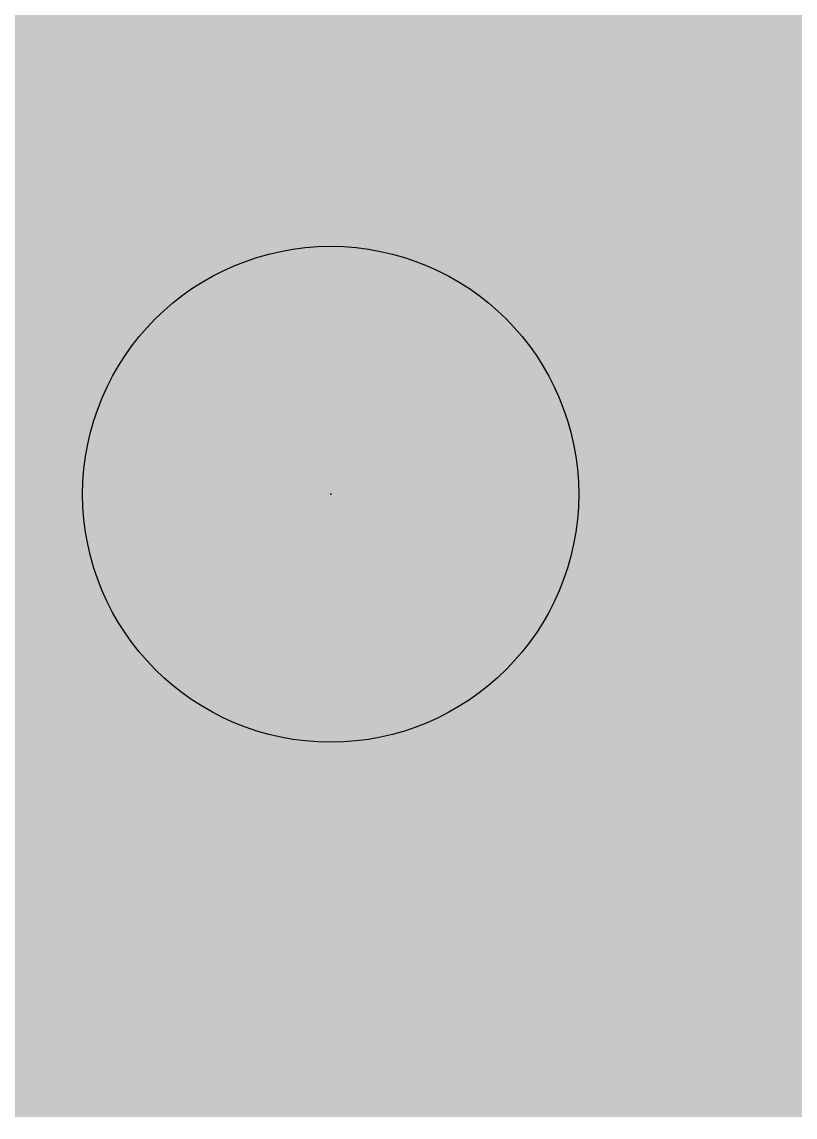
# Model space of a CAD drawing. Extents: x -74 to 33, y -13 to 31.
# Drawn here: x 16.411 to 19.84, y -0.223 to 4.636 of the extents above; entities that cross this region are included whole.
import ezdxf

# ---------------------------------------------------------------- set-up
doc = ezdxf.new("R2010")
doc.units = 0
for name, color, linetype in [('1', 12, 'CONTINUOUS'), ('16', 132, 'CONTINUOUS'), ('17', 110, 'CONTINUOUS'), ('20', 53, 'CONTINUOUS'), ('23', 53, 'CONTINUOUS'), ('29', 253, 'CONTINUOUS'), ('30', 253, 'CONTINUOUS'), ('41', 12, 'CONTINUOUS'), ('42', 132, 'CONTINUOUS'), ('44', 253, 'CONTINUOUS')]:
    doc.layers.add(name, color=color, linetype=linetype)

# ---------------------------------------------------------------- blocks, each defined once
blk = doc.blocks.new('ROUNDP')
at = {"const_width": 0.5}
blk.add_lwpolyline([(0, -0.25, 1), (0, 0.25, 1), (0, -0.25)], format="xyb", dxfattribs=at)

msp = doc.modelspace()

# ---------------------------------------------------------------- linework, layer by layer
at = {"layer": '1'}
for points, const_width in [([(19.685, 7.62), (19.685, 2.54)], 0.127), ([(15.875, 4.699), (19.685, 4.699)], 0.127), ([(15.875, 4.572), (19.685, 4.572)], 0.127), ([(15.875, 4.445), (19.685, 4.445)], 0.127), ([(15.875, 4.318), (19.685, 4.318)], 0.127), ([(15.875, 4.191), (19.685, 4.191)], 0.127), ([(15.875, 4.064), (19.685, 4.064)], 0.127), ([(15.875, 3.937), (19.685, 3.937)], 0.127), ([(15.875, 3.81), (19.685, 3.81)], 0.127), ([(15.875, 3.683), (19.685, 3.683)], 0.127), ([(15.875, 3.556), (19.685, 3.556)], 0.127), ([(15.875, 3.429), (19.685, 3.429)], 0.127), ([(15.875, 3.302), (19.685, 3.302)], 0.127), ([(15.875, 3.175), (19.685, 3.175)], 0.127), ([(15.875, 3.048), (19.685, 3.048)], 0.127), ([(15.875, 2.921), (19.685, 2.921)], 0.127), ([(15.875, 2.794), (19.685, 2.794)], 0.127), ([(15.875, 2.667), (19.685, 2.667)], 0.127), ([(15.875, 2.54), (19.685, 2.54)], 0.127), ([(19.685, 2.54), (19.659, 2.2264)], 0.127), ([(15.8855, 2.413), (19.6745, 2.413)], 0.127), ([(15.896, 2.286), (19.664, 2.286)], 0.127), ([(19.659, 2.2264), (19.5818, 1.9214)], 0.127), ([(15.9181, 2.159), (19.6419, 2.159)], 0.127), ([(15.9502, 2.032), (19.6098, 2.032)], 0.127), ([(15.9854, 1.905), (19.5746, 1.905)], 0.127), ([(19.5818, 1.9214), (19.4554, 1.6333)], 0.127), ([(16.0411, 1.778), (19.5189, 1.778)], 0.127), ([(16.0968, 1.651), (19.4632, 1.651)], 0.127), ([(19.4554, 1.6333), (19.2833, 1.3699)], 0.127), ([(16.176, 1.524), (19.384, 1.524)], 0.127), ([(16.259, 1.397), (19.301, 1.397)], 0.127), ([(16.4898, 1.1384), (16.2767, 1.3699)], 0.127), ([(19.2833, 1.3699), (19.0702, 1.1384)], 0.127), ([(16.3687, 1.27), (19.1913, 1.27)], 0.127), ([(16.4856, 1.143), (19.0744, 1.143)], 0.127), ([(16.7381, 0.9452), (16.4898, 1.1384)], 0.127), ([(19.0702, 1.1384), (18.8219, 0.9452)], 0.127), ([(16.6471, 1.016), (18.9129, 1.016)], 0.127), ([(17.0148, 0.7955), (16.7381, 0.9452)], 0.127), ([(18.8219, 0.9452), (18.5452, 0.7955)], 0.127), ([(16.8419, 0.889), (18.7181, 0.889)], 0.127), ([(17.3124, 0.6933), (17.0148, 0.7955)], 0.127), ([(18.5452, 0.7955), (18.2477, 0.6933)], 0.127), ([(17.1122, 0.762), (18.4478, 0.762)], 0.127), ([(17.6227, 0.6415), (17.3124, 0.6933)], 0.127), ([(18.2477, 0.6933), (17.9373, 0.6415)], 0.127), ([(17.9373, 0.6415), (17.6227, 0.6415)], 0.127), ([(11.176, 0), (21.59, 0)], 0.254)]:
    msp.add_lwpolyline(points, dxfattribs=dict(at, const_width=const_width))
at = {"layer": '1', "const_width": 0.0635}
for points in [[(19.685, 4.5403, 1), (19.685, 4.6037)], [(19.685, 4.4133, 1), (19.685, 4.4768)], [(19.685, 4.2863, 1), (19.685, 4.3498)], [(19.685, 4.1593, 1), (19.685, 4.2227)], [(19.685, 4.0323, 1), (19.685, 4.0957)], [(19.685, 3.9053, 1), (19.685, 3.9688)], [(19.685, 3.7782, 1), (19.685, 3.8418)], [(19.685, 3.6513, 1), (19.685, 3.7148)], [(19.685, 3.5242, 1), (19.685, 3.5878)], [(19.685, 3.3973, 1), (19.685, 3.4608)], [(19.685, 3.2702, 1), (19.685, 3.3338)], [(19.685, 3.1433, 1), (19.685, 3.2068)], [(19.685, 3.0162, 1), (19.685, 3.0798)], [(19.685, 2.8893, 1), (19.685, 2.9528)], [(19.685, 2.7622, 1), (19.685, 2.8258)], [(19.685, 2.6353, 1), (19.685, 2.6988)], [(19.7166, 2.5374, 1), (19.6534, 2.5426)], [(19.685, 2.5082, 1), (19.685, 2.5718)], [(19.6533, 2.54, 1), (19.7168, 2.54)], [(19.6745, 2.3813, 1), (19.6745, 2.4448)], [(19.664, 2.2542, 1), (19.664, 2.3178)], [(19.6898, 2.2187, 1), (19.6282, 2.2342)], [(19.6274, 2.2291, 1), (19.6907, 2.2238)], [(19.6419, 2.1273, 1), (19.6419, 2.1908)], [(19.6098, 2.0002, 1), (19.6098, 2.0638)], [(19.551, 1.9292, 1), (19.6126, 1.9137)], [(19.6109, 1.9087, 1), (19.5527, 1.9342)], [(19.5746, 1.8733, 1), (19.5746, 1.9367)], [(19.5189, 1.7463, 1), (19.5189, 1.8097)], [(19.4632, 1.6193, 1), (19.4632, 1.6827)], [(19.4263, 1.6461, 1), (19.4845, 1.6206)], [(19.482, 1.616, 1), (19.4288, 1.6507)], [(19.384, 1.4923, 1), (19.384, 1.5557)], [(19.301, 1.3653, 1), (19.301, 1.4287)], [(19.2567, 1.3873, 1), (19.3099, 1.3526)], [(19.3067, 1.3484, 1), (19.26, 1.3914)], [(19.1913, 1.2383, 1), (19.1913, 1.3017)], [(16.4856, 1.1747, 1), (16.4856, 1.1113)], [(16.5093, 1.1635, 1), (16.4703, 1.1134)], [(16.4664, 1.1169, 1), (16.5131, 1.16)], [(19.0469, 1.16, 1), (19.0936, 1.1169)], [(19.0897, 1.1134, 1), (19.0507, 1.1635)], [(19.0744, 1.1113, 1), (19.0744, 1.1747)], [(16.6471, 1.0477, 1), (16.6471, 0.9843)], [(18.9129, 0.9843, 1), (18.9129, 1.0477)], [(16.7532, 0.9731, 1), (16.723, 0.9173)], [(16.7186, 0.9201, 1), (16.7576, 0.9703)], [(18.8024, 0.9703, 1), (18.8414, 0.9201)], [(18.837, 0.9173, 1), (18.8068, 0.9731)], [(16.8419, 0.9207, 1), (16.8419, 0.8573)], [(18.7181, 0.8573, 1), (18.7181, 0.9207)], [(17.0251, 0.8255, 1), (17.0045, 0.7654)], [(16.9997, 0.7675, 1), (17.0299, 0.8234)], [(18.5301, 0.8234, 1), (18.5603, 0.7675)], [(18.5555, 0.7654, 1), (18.5349, 0.8255)], [(17.1122, 0.7937, 1), (17.1122, 0.7303)], [(18.4478, 0.7303, 1), (18.4478, 0.7937)], [(17.3176, 0.7246, 1), (17.3071, 0.662)], [(17.302, 0.6633, 1), (17.3227, 0.7233)], [(18.2373, 0.7233, 1), (18.258, 0.6633)], [(18.2529, 0.662, 1), (18.2424, 0.7246)], [(17.6227, 0.6733, 1), (17.6227, 0.6098)], [(17.6175, 0.6102, 1), (17.6279, 0.6728)], [(17.9321, 0.6728, 1), (17.9425, 0.6102)], [(17.9373, 0.6098, 1), (17.9373, 0.6733)]]:
    msp.add_lwpolyline(points, format="xyb", dxfattribs=at)
at = {"layer": '16'}
for points, const_width in [([(19.685, 7.62), (19.685, 2.54)], 0.127), ([(15.875, 4.699), (19.685, 4.699)], 0.127), ([(15.875, 4.572), (19.685, 4.572)], 0.127), ([(15.875, 4.445), (19.685, 4.445)], 0.127), ([(15.875, 4.318), (19.685, 4.318)], 0.127), ([(15.875, 4.191), (19.685, 4.191)], 0.127), ([(15.875, 4.064), (19.685, 4.064)], 0.127), ([(15.875, 3.937), (19.685, 3.937)], 0.127), ([(15.875, 3.81), (19.685, 3.81)], 0.127), ([(15.875, 3.683), (19.685, 3.683)], 0.127), ([(15.875, 3.556), (19.685, 3.556)], 0.127), ([(15.875, 3.429), (19.685, 3.429)], 0.127), ([(15.875, 3.302), (19.685, 3.302)], 0.127), ([(15.875, 3.175), (19.685, 3.175)], 0.127), ([(15.875, 3.048), (19.685, 3.048)], 0.127), ([(15.875, 2.921), (19.685, 2.921)], 0.127), ([(15.875, 2.794), (19.685, 2.794)], 0.127), ([(15.875, 2.667), (19.685, 2.667)], 0.127), ([(15.875, 2.54), (19.685, 2.54)], 0.127), ([(19.685, 2.54), (19.659, 2.2264)], 0.127), ([(15.8855, 2.413), (19.6745, 2.413)], 0.127), ([(15.896, 2.286), (19.664, 2.286)], 0.127), ([(19.659, 2.2264), (19.5818, 1.9214)], 0.127), ([(15.9181, 2.159), (19.6419, 2.159)], 0.127), ([(15.9502, 2.032), (19.6098, 2.032)], 0.127), ([(15.9854, 1.905), (19.5746, 1.905)], 0.127), ([(19.5818, 1.9214), (19.4554, 1.6333)], 0.127), ([(16.0411, 1.778), (19.5189, 1.778)], 0.127), ([(16.0968, 1.651), (19.4632, 1.651)], 0.127), ([(19.4554, 1.6333), (19.2833, 1.3699)], 0.127), ([(16.176, 1.524), (19.384, 1.524)], 0.127), ([(16.259, 1.397), (19.301, 1.397)], 0.127), ([(16.4898, 1.1384), (16.2767, 1.3699)], 0.127), ([(19.2833, 1.3699), (19.0702, 1.1384)], 0.127), ([(16.3687, 1.27), (19.1913, 1.27)], 0.127), ([(16.4856, 1.143), (19.0744, 1.143)], 0.127), ([(16.7381, 0.9452), (16.4898, 1.1384)], 0.127), ([(19.0702, 1.1384), (18.8219, 0.9452)], 0.127), ([(16.6471, 1.016), (18.9129, 1.016)], 0.127), ([(17.0148, 0.7955), (16.7381, 0.9452)], 0.127), ([(18.8219, 0.9452), (18.5452, 0.7955)], 0.127), ([(16.8419, 0.889), (18.7181, 0.889)], 0.127), ([(17.3124, 0.6933), (17.0148, 0.7955)], 0.127), ([(18.5452, 0.7955), (18.2477, 0.6933)], 0.127), ([(17.1122, 0.762), (18.4478, 0.762)], 0.127), ([(17.6227, 0.6415), (17.3124, 0.6933)], 0.127), ([(18.2477, 0.6933), (17.9373, 0.6415)], 0.127), ([(17.9373, 0.6415), (17.6227, 0.6415)], 0.127), ([(21.59, 0), (0, 0)], 0.192)]:
    msp.add_lwpolyline(points, dxfattribs=dict(at, const_width=const_width))
at = {"layer": '16', "const_width": 0.0635}
for points in [[(19.685, 4.5403, 1), (19.685, 4.6037)], [(19.685, 4.4133, 1), (19.685, 4.4768)], [(19.685, 4.2863, 1), (19.685, 4.3498)], [(19.685, 4.1593, 1), (19.685, 4.2227)], [(19.685, 4.0323, 1), (19.685, 4.0957)], [(19.685, 3.9053, 1), (19.685, 3.9688)], [(19.685, 3.7782, 1), (19.685, 3.8418)], [(19.685, 3.6513, 1), (19.685, 3.7148)], [(19.685, 3.5242, 1), (19.685, 3.5878)], [(19.685, 3.3973, 1), (19.685, 3.4608)], [(19.685, 3.2702, 1), (19.685, 3.3338)], [(19.685, 3.1433, 1), (19.685, 3.2068)], [(19.685, 3.0162, 1), (19.685, 3.0798)], [(19.685, 2.8893, 1), (19.685, 2.9528)], [(19.685, 2.7622, 1), (19.685, 2.8258)], [(19.685, 2.6353, 1), (19.685, 2.6988)], [(19.7166, 2.5374, 1), (19.6534, 2.5426)], [(19.685, 2.5082, 1), (19.685, 2.5718)], [(19.6533, 2.54, 1), (19.7168, 2.54)], [(19.6745, 2.3813, 1), (19.6745, 2.4448)], [(19.664, 2.2542, 1), (19.664, 2.3178)], [(19.6898, 2.2187, 1), (19.6282, 2.2342)], [(19.6274, 2.2291, 1), (19.6907, 2.2238)], [(19.6419, 2.1273, 1), (19.6419, 2.1908)], [(19.6098, 2.0002, 1), (19.6098, 2.0638)], [(19.551, 1.9292, 1), (19.6126, 1.9137)], [(19.6109, 1.9087, 1), (19.5527, 1.9342)], [(19.5746, 1.8733, 1), (19.5746, 1.9367)], [(19.5189, 1.7463, 1), (19.5189, 1.8097)], [(19.4632, 1.6193, 1), (19.4632, 1.6827)], [(19.4263, 1.6461, 1), (19.4845, 1.6206)], [(19.482, 1.616, 1), (19.4288, 1.6507)], [(19.384, 1.4923, 1), (19.384, 1.5557)], [(19.301, 1.3653, 1), (19.301, 1.4287)], [(19.2567, 1.3873, 1), (19.3099, 1.3526)], [(19.3067, 1.3484, 1), (19.26, 1.3914)], [(19.1913, 1.2383, 1), (19.1913, 1.3017)], [(16.4856, 1.1747, 1), (16.4856, 1.1113)], [(16.5093, 1.1635, 1), (16.4703, 1.1134)], [(16.4664, 1.1169, 1), (16.5131, 1.16)], [(19.0469, 1.16, 1), (19.0936, 1.1169)], [(19.0897, 1.1134, 1), (19.0507, 1.1635)], [(19.0744, 1.1113, 1), (19.0744, 1.1747)], [(16.6471, 1.0477, 1), (16.6471, 0.9843)], [(18.9129, 0.9843, 1), (18.9129, 1.0477)], [(16.7532, 0.9731, 1), (16.723, 0.9173)], [(16.7186, 0.9201, 1), (16.7576, 0.9703)], [(18.8024, 0.9703, 1), (18.8414, 0.9201)], [(18.837, 0.9173, 1), (18.8068, 0.9731)], [(16.8419, 0.9207, 1), (16.8419, 0.8573)], [(18.7181, 0.8573, 1), (18.7181, 0.9207)], [(17.0251, 0.8255, 1), (17.0045, 0.7654)], [(16.9997, 0.7675, 1), (17.0299, 0.8234)], [(18.5301, 0.8234, 1), (18.5603, 0.7675)], [(18.5555, 0.7654, 1), (18.5349, 0.8255)], [(17.1122, 0.7937, 1), (17.1122, 0.7303)], [(18.4478, 0.7303, 1), (18.4478, 0.7937)], [(17.3176, 0.7246, 1), (17.3071, 0.662)], [(17.302, 0.6633, 1), (17.3227, 0.7233)], [(18.2373, 0.7233, 1), (18.258, 0.6633)], [(18.2529, 0.662, 1), (18.2424, 0.7246)], [(17.6227, 0.6733, 1), (17.6227, 0.6098)], [(17.6175, 0.6102, 1), (17.6279, 0.6728)], [(17.9321, 0.6728, 1), (17.9425, 0.6102)], [(17.9373, 0.6098, 1), (17.9373, 0.6733)]]:
    msp.add_lwpolyline(points, format="xyb", dxfattribs=at)
at = {"layer": '20', "const_width": 0.254}
msp.add_lwpolyline([(1.27, 0), (20.32, 0)], dxfattribs=at)
at = {"layer": '23'}
msp.add_point((17.78, 2.54), dxfattribs=at)
at = {"layer": '29', "const_width": 0.127}
for points in [[(19.685, 7.62), (19.685, 2.54)], [(15.875, 4.699), (19.685, 4.699)], [(15.875, 4.572), (19.685, 4.572)], [(15.875, 4.445), (19.685, 4.445)], [(15.875, 4.318), (19.685, 4.318)], [(15.875, 4.191), (19.685, 4.191)], [(15.875, 4.064), (19.685, 4.064)], [(15.875, 3.937), (19.685, 3.937)], [(15.875, 3.81), (19.685, 3.81)], [(15.875, 3.683), (19.685, 3.683)], [(15.875, 3.556), (19.685, 3.556)], [(15.875, 3.429), (19.685, 3.429)], [(15.875, 3.302), (19.685, 3.302)], [(15.875, 3.175), (19.685, 3.175)], [(15.875, 3.048), (19.685, 3.048)], [(15.875, 2.921), (19.685, 2.921)], [(15.875, 2.794), (19.685, 2.794)], [(15.875, 2.667), (19.685, 2.667)], [(15.875, 2.54), (19.685, 2.54)], [(19.685, 2.54), (19.659, 2.2264)], [(15.8855, 2.413), (19.6745, 2.413)], [(15.896, 2.286), (19.664, 2.286)], [(19.659, 2.2264), (19.5818, 1.9214)], [(15.9181, 2.159), (19.6419, 2.159)], [(15.9502, 2.032), (19.6098, 2.032)], [(15.9854, 1.905), (19.5746, 1.905)], [(19.5818, 1.9214), (19.4554, 1.6333)], [(16.0411, 1.778), (19.5189, 1.778)], [(16.0968, 1.651), (19.4632, 1.651)], [(19.4554, 1.6333), (19.2833, 1.3699)], [(16.176, 1.524), (19.384, 1.524)], [(16.259, 1.397), (19.301, 1.397)], [(16.4898, 1.1384), (16.2767, 1.3699)], [(19.2833, 1.3699), (19.0702, 1.1384)], [(16.3687, 1.27), (19.1913, 1.27)], [(16.4856, 1.143), (19.0744, 1.143)], [(16.7381, 0.9452), (16.4898, 1.1384)], [(19.0702, 1.1384), (18.8219, 0.9452)], [(16.6471, 1.016), (18.9129, 1.016)], [(17.0148, 0.7955), (16.7381, 0.9452)], [(18.8219, 0.9452), (18.5452, 0.7955)], [(16.8419, 0.889), (18.7181, 0.889)], [(17.3124, 0.6933), (17.0148, 0.7955)], [(18.5452, 0.7955), (18.2477, 0.6933)], [(17.1122, 0.762), (18.4478, 0.762)], [(17.6227, 0.6415), (17.3124, 0.6933)], [(18.2477, 0.6933), (17.9373, 0.6415)], [(17.9373, 0.6415), (17.6227, 0.6415)]]:
    msp.add_lwpolyline(points, dxfattribs=at)
at = {"layer": '29', "const_width": 0.0635}
for points in [[(19.685, 4.5403, 1), (19.685, 4.6037)], [(19.685, 4.4133, 1), (19.685, 4.4768)], [(19.685, 4.2863, 1), (19.685, 4.3498)], [(19.685, 4.1593, 1), (19.685, 4.2227)], [(19.685, 4.0323, 1), (19.685, 4.0957)], [(19.685, 3.9053, 1), (19.685, 3.9688)], [(19.685, 3.7782, 1), (19.685, 3.8418)], [(19.685, 3.6513, 1), (19.685, 3.7148)], [(19.685, 3.5242, 1), (19.685, 3.5878)], [(19.685, 3.3973, 1), (19.685, 3.4608)], [(19.685, 3.2702, 1), (19.685, 3.3338)], [(19.685, 3.1433, 1), (19.685, 3.2068)], [(19.685, 3.0162, 1), (19.685, 3.0798)], [(19.685, 2.8893, 1), (19.685, 2.9528)], [(19.685, 2.7622, 1), (19.685, 2.8258)], [(19.685, 2.6353, 1), (19.685, 2.6988)], [(19.7166, 2.5374, 1), (19.6534, 2.5426)], [(19.685, 2.5082, 1), (19.685, 2.5718)], [(19.6533, 2.54, 1), (19.7168, 2.54)], [(19.6745, 2.3813, 1), (19.6745, 2.4448)], [(19.664, 2.2542, 1), (19.664, 2.3178)], [(19.6898, 2.2187, 1), (19.6282, 2.2342)], [(19.6274, 2.2291, 1), (19.6907, 2.2238)], [(19.6419, 2.1273, 1), (19.6419, 2.1908)], [(19.6098, 2.0002, 1), (19.6098, 2.0638)], [(19.551, 1.9292, 1), (19.6126, 1.9137)], [(19.6109, 1.9087, 1), (19.5527, 1.9342)], [(19.5746, 1.8733, 1), (19.5746, 1.9367)], [(19.5189, 1.7463, 1), (19.5189, 1.8097)], [(19.4632, 1.6193, 1), (19.4632, 1.6827)], [(19.4263, 1.6461, 1), (19.4845, 1.6206)], [(19.482, 1.616, 1), (19.4288, 1.6507)], [(19.384, 1.4923, 1), (19.384, 1.5557)], [(19.301, 1.3653, 1), (19.301, 1.4287)], [(19.2567, 1.3873, 1), (19.3099, 1.3526)], [(19.3067, 1.3484, 1), (19.26, 1.3914)], [(19.1913, 1.2383, 1), (19.1913, 1.3017)], [(16.4856, 1.1747, 1), (16.4856, 1.1113)], [(16.5093, 1.1635, 1), (16.4703, 1.1134)], [(16.4664, 1.1169, 1), (16.5131, 1.16)], [(19.0469, 1.16, 1), (19.0936, 1.1169)], [(19.0897, 1.1134, 1), (19.0507, 1.1635)], [(19.0744, 1.1113, 1), (19.0744, 1.1747)], [(16.6471, 1.0477, 1), (16.6471, 0.9843)], [(18.9129, 0.9843, 1), (18.9129, 1.0477)], [(16.7532, 0.9731, 1), (16.723, 0.9173)], [(16.7186, 0.9201, 1), (16.7576, 0.9703)], [(18.8024, 0.9703, 1), (18.8414, 0.9201)], [(18.837, 0.9173, 1), (18.8068, 0.9731)], [(16.8419, 0.9207, 1), (16.8419, 0.8573)], [(18.7181, 0.8573, 1), (18.7181, 0.9207)], [(17.0251, 0.8255, 1), (17.0045, 0.7654)], [(16.9997, 0.7675, 1), (17.0299, 0.8234)], [(18.5301, 0.8234, 1), (18.5603, 0.7675)], [(18.5555, 0.7654, 1), (18.5349, 0.8255)], [(17.1122, 0.7937, 1), (17.1122, 0.7303)], [(18.4478, 0.7303, 1), (18.4478, 0.7937)], [(17.3176, 0.7246, 1), (17.3071, 0.662)], [(17.302, 0.6633, 1), (17.3227, 0.7233)], [(18.2373, 0.7233, 1), (18.258, 0.6633)], [(18.2529, 0.662, 1), (18.2424, 0.7246)], [(17.6227, 0.6733, 1), (17.6227, 0.6098)], [(17.6175, 0.6102, 1), (17.6279, 0.6728)], [(17.9321, 0.6728, 1), (17.9425, 0.6102)], [(17.9373, 0.6098, 1), (17.9373, 0.6733)]]:
    msp.add_lwpolyline(points, format="xyb", dxfattribs=at)
at = {"layer": '30', "const_width": 0.127}
for points in [[(19.685, 7.62), (19.685, 2.54)], [(15.875, 4.699), (19.685, 4.699)], [(15.875, 4.572), (19.685, 4.572)], [(15.875, 4.445), (19.685, 4.445)], [(15.875, 4.318), (19.685, 4.318)], [(15.875, 4.191), (19.685, 4.191)], [(15.875, 4.064), (19.685, 4.064)], [(15.875, 3.937), (19.685, 3.937)], [(15.875, 3.81), (19.685, 3.81)], [(15.875, 3.683), (19.685, 3.683)], [(15.875, 3.556), (19.685, 3.556)], [(15.875, 3.429), (19.685, 3.429)], [(15.875, 3.302), (19.685, 3.302)], [(15.875, 3.175), (19.685, 3.175)], [(15.875, 3.048), (19.685, 3.048)], [(15.875, 2.921), (19.685, 2.921)], [(15.875, 2.794), (19.685, 2.794)], [(15.875, 2.667), (19.685, 2.667)], [(15.875, 2.54), (19.685, 2.54)], [(19.685, 2.54), (19.659, 2.2264)], [(15.8855, 2.413), (19.6745, 2.413)], [(15.896, 2.286), (19.664, 2.286)], [(19.659, 2.2264), (19.5818, 1.9214)], [(15.9181, 2.159), (19.6419, 2.159)], [(15.9502, 2.032), (19.6098, 2.032)], [(15.9854, 1.905), (19.5746, 1.905)], [(19.5818, 1.9214), (19.4554, 1.6333)], [(16.0411, 1.778), (19.5189, 1.778)], [(16.0968, 1.651), (19.4632, 1.651)], [(19.4554, 1.6333), (19.2833, 1.3699)], [(16.176, 1.524), (19.384, 1.524)], [(16.259, 1.397), (19.301, 1.397)], [(16.4898, 1.1384), (16.2767, 1.3699)], [(19.2833, 1.3699), (19.0702, 1.1384)], [(16.3687, 1.27), (19.1913, 1.27)], [(16.4856, 1.143), (19.0744, 1.143)], [(16.7381, 0.9452), (16.4898, 1.1384)], [(19.0702, 1.1384), (18.8219, 0.9452)], [(16.6471, 1.016), (18.9129, 1.016)], [(17.0148, 0.7955), (16.7381, 0.9452)], [(18.8219, 0.9452), (18.5452, 0.7955)], [(16.8419, 0.889), (18.7181, 0.889)], [(17.3124, 0.6933), (17.0148, 0.7955)], [(18.5452, 0.7955), (18.2477, 0.6933)], [(17.1122, 0.762), (18.4478, 0.762)], [(17.6227, 0.6415), (17.3124, 0.6933)], [(18.2477, 0.6933), (17.9373, 0.6415)], [(17.9373, 0.6415), (17.6227, 0.6415)]]:
    msp.add_lwpolyline(points, dxfattribs=at)
at = {"layer": '30', "const_width": 0.0635}
for points in [[(19.685, 4.5403, 1), (19.685, 4.6037)], [(19.685, 4.4133, 1), (19.685, 4.4768)], [(19.685, 4.2863, 1), (19.685, 4.3498)], [(19.685, 4.1593, 1), (19.685, 4.2227)], [(19.685, 4.0323, 1), (19.685, 4.0957)], [(19.685, 3.9053, 1), (19.685, 3.9688)], [(19.685, 3.7782, 1), (19.685, 3.8418)], [(19.685, 3.6513, 1), (19.685, 3.7148)], [(19.685, 3.5242, 1), (19.685, 3.5878)], [(19.685, 3.3973, 1), (19.685, 3.4608)], [(19.685, 3.2702, 1), (19.685, 3.3338)], [(19.685, 3.1433, 1), (19.685, 3.2068)], [(19.685, 3.0162, 1), (19.685, 3.0798)], [(19.685, 2.8893, 1), (19.685, 2.9528)], [(19.685, 2.7622, 1), (19.685, 2.8258)], [(19.685, 2.6353, 1), (19.685, 2.6988)], [(19.7166, 2.5374, 1), (19.6534, 2.5426)], [(19.685, 2.5082, 1), (19.685, 2.5718)], [(19.6533, 2.54, 1), (19.7168, 2.54)], [(19.6745, 2.3813, 1), (19.6745, 2.4448)], [(19.664, 2.2542, 1), (19.664, 2.3178)], [(19.6898, 2.2187, 1), (19.6282, 2.2342)], [(19.6274, 2.2291, 1), (19.6907, 2.2238)], [(19.6419, 2.1273, 1), (19.6419, 2.1908)], [(19.6098, 2.0002, 1), (19.6098, 2.0638)], [(19.551, 1.9292, 1), (19.6126, 1.9137)], [(19.6109, 1.9087, 1), (19.5527, 1.9342)], [(19.5746, 1.8733, 1), (19.5746, 1.9367)], [(19.5189, 1.7463, 1), (19.5189, 1.8097)], [(19.4632, 1.6193, 1), (19.4632, 1.6827)], [(19.4263, 1.6461, 1), (19.4845, 1.6206)], [(19.482, 1.616, 1), (19.4288, 1.6507)], [(19.384, 1.4923, 1), (19.384, 1.5557)], [(19.301, 1.3653, 1), (19.301, 1.4287)], [(19.2567, 1.3873, 1), (19.3099, 1.3526)], [(19.3067, 1.3484, 1), (19.26, 1.3914)], [(19.1913, 1.2383, 1), (19.1913, 1.3017)], [(16.4856, 1.1747, 1), (16.4856, 1.1113)], [(16.5093, 1.1635, 1), (16.4703, 1.1134)], [(16.4664, 1.1169, 1), (16.5131, 1.16)], [(19.0469, 1.16, 1), (19.0936, 1.1169)], [(19.0897, 1.1134, 1), (19.0507, 1.1635)], [(19.0744, 1.1113, 1), (19.0744, 1.1747)], [(16.6471, 1.0477, 1), (16.6471, 0.9843)], [(18.9129, 0.9843, 1), (18.9129, 1.0477)], [(16.7532, 0.9731, 1), (16.723, 0.9173)], [(16.7186, 0.9201, 1), (16.7576, 0.9703)], [(18.8024, 0.9703, 1), (18.8414, 0.9201)], [(18.837, 0.9173, 1), (18.8068, 0.9731)], [(16.8419, 0.9207, 1), (16.8419, 0.8573)], [(18.7181, 0.8573, 1), (18.7181, 0.9207)], [(17.0251, 0.8255, 1), (17.0045, 0.7654)], [(16.9997, 0.7675, 1), (17.0299, 0.8234)], [(18.5301, 0.8234, 1), (18.5603, 0.7675)], [(18.5555, 0.7654, 1), (18.5349, 0.8255)], [(17.1122, 0.7937, 1), (17.1122, 0.7303)], [(18.4478, 0.7303, 1), (18.4478, 0.7937)], [(17.3176, 0.7246, 1), (17.3071, 0.662)], [(17.302, 0.6633, 1), (17.3227, 0.7233)], [(18.2373, 0.7233, 1), (18.258, 0.6633)], [(18.2529, 0.662, 1), (18.2424, 0.7246)], [(17.6227, 0.6733, 1), (17.6227, 0.6098)], [(17.6175, 0.6102, 1), (17.6279, 0.6728)], [(17.9321, 0.6728, 1), (17.9425, 0.6102)], [(17.9373, 0.6098, 1), (17.9373, 0.6733)]]:
    msp.add_lwpolyline(points, format="xyb", dxfattribs=at)
at = {"layer": '41', "const_width": 0.127}
for points in [[(17.5595, 3.7907), (17.3456, 3.7334)], [(17.78, 3.81), (17.5595, 3.7907)], [(18.0005, 3.7907), (17.78, 3.81)], [(18.2144, 3.7334), (18.0005, 3.7907)], [(17.3456, 3.7334), (17.145, 3.6399)], [(18.415, 3.6399), (18.2144, 3.7334)], [(17.2375, 3.683), (18.3225, 3.683)], [(17.145, 3.6399), (16.9637, 3.5129)], [(18.5963, 3.5129), (18.415, 3.6399)], [(17.0252, 3.556), (18.5348, 3.556)], [(16.9637, 3.5129), (16.8071, 3.3563)], [(18.7529, 3.3563), (18.5963, 3.5129)], [(16.8798, 3.429), (18.6802, 3.429)], [(16.8071, 3.3563), (16.6801, 3.175)], [(18.8799, 3.175), (18.7529, 3.3563)], [(16.7691, 3.302), (18.7909, 3.302)], [(16.6801, 3.175), (16.5866, 2.9744)], [(16.6801, 3.175), (18.8799, 3.175)], [(18.9734, 2.9744), (18.8799, 3.175)], [(16.6209, 3.048), (18.9391, 3.048)], [(16.5866, 2.9744), (16.5293, 2.7605)], [(19.0307, 2.7605), (18.9734, 2.9744)], [(16.5723, 2.921), (18.9877, 2.921)], [(16.5293, 2.7605), (16.51, 2.54)], [(16.5383, 2.794), (19.0217, 2.794)], [(19.05, 2.54), (19.0307, 2.7605)], [(16.5211, 2.667), (19.0389, 2.667)], [(16.51, 2.54), (16.5293, 2.3195)], [(16.51, 2.54), (19.05, 2.54)], [(19.0307, 2.3195), (19.05, 2.54)], [(16.5211, 2.413), (19.0389, 2.413)], [(16.5293, 2.3195), (16.5866, 2.1056)], [(18.9734, 2.1056), (19.0307, 2.3195)], [(16.5383, 2.286), (19.0217, 2.286)], [(16.5723, 2.159), (18.9877, 2.159)], [(16.5866, 2.1056), (16.6801, 1.905)], [(18.8799, 1.905), (18.9734, 2.1056)], [(16.6209, 2.032), (18.9391, 2.032)], [(16.6801, 1.905), (16.8071, 1.7237)], [(16.6801, 1.905), (18.8799, 1.905)], [(18.7529, 1.7237), (18.8799, 1.905)], [(16.7691, 1.778), (18.7909, 1.778)], [(16.8071, 1.7237), (16.9637, 1.5671)], [(18.5963, 1.5671), (18.7529, 1.7237)], [(16.8798, 1.651), (18.6802, 1.651)], [(16.9637, 1.5671), (17.145, 1.4401)], [(18.415, 1.4401), (18.5963, 1.5671)], [(17.0252, 1.524), (18.5348, 1.524)], [(17.145, 1.4401), (17.3456, 1.3466)], [(17.2375, 1.397), (18.3225, 1.397)], [(18.2144, 1.3466), (18.415, 1.4401)], [(17.3456, 1.3466), (17.5595, 1.2893)], [(18.0005, 1.2893), (18.2144, 1.3466)], [(17.5595, 1.2893), (17.78, 1.27)], [(17.78, 1.27), (18.0005, 1.2893)]]:
    msp.add_lwpolyline(points, dxfattribs=at)
at = {"layer": '41', "const_width": 0.0635}
for points in [[(17.5567, 3.8223, 1), (17.5622, 3.7591)], [(17.5677, 3.76, 1), (17.5512, 3.8214)], [(17.7828, 3.8416, 1), (17.7772, 3.7784)], [(17.7828, 3.7784, 1), (17.7772, 3.8416)], [(18.0088, 3.8214, 1), (17.9923, 3.76)], [(17.9978, 3.7591, 1), (18.0033, 3.8223)], [(17.3374, 3.7641, 1), (17.3539, 3.7027)], [(17.3591, 3.7046, 1), (17.3322, 3.7622)], [(18.2278, 3.7622, 1), (18.2009, 3.7046)], [(18.2061, 3.7027, 1), (18.2226, 3.7641)], [(17.2375, 3.7148, 1), (17.2375, 3.6513)], [(18.3225, 3.6513, 1), (18.3225, 3.7148)], [(17.1316, 3.6686, 1), (17.1584, 3.6111)], [(17.1632, 3.6138, 1), (17.1268, 3.6659)], [(18.4332, 3.6659, 1), (18.3968, 3.6138)], [(18.4016, 3.6111, 1), (18.4284, 3.6686)], [(17.0252, 3.5878, 1), (17.0252, 3.5242)], [(18.5348, 3.5242, 1), (18.5348, 3.5878)], [(16.9454, 3.5389, 1), (16.9819, 3.4869)], [(16.9861, 3.4904, 1), (16.9412, 3.5353)], [(18.6188, 3.5353, 1), (18.5739, 3.4904)], [(18.5781, 3.4869, 1), (18.6146, 3.5389)], [(16.8798, 3.4608, 1), (16.8798, 3.3973)], [(18.6802, 3.3973, 1), (18.6802, 3.4608)], [(16.7847, 3.3788, 1), (16.8296, 3.3339)], [(16.8331, 3.3381, 1), (16.7811, 3.3746)], [(18.7789, 3.3746, 1), (18.7269, 3.3381)], [(18.7304, 3.3339, 1), (18.7753, 3.3788)], [(16.7691, 3.3338, 1), (16.7691, 3.2702)], [(18.7909, 3.2702, 1), (18.7909, 3.3338)], [(16.6801, 3.2068, 1), (16.6801, 3.1433)], [(16.6541, 3.1932, 1), (16.7062, 3.1568)], [(16.7089, 3.1616, 1), (16.6514, 3.1884)], [(18.9086, 3.1884, 1), (18.8511, 3.1616)], [(18.8538, 3.1568, 1), (18.9059, 3.1932)], [(18.8799, 3.1433, 1), (18.8799, 3.2068)], [(16.6209, 3.0798, 1), (16.6209, 3.0162)], [(18.9391, 3.0162, 1), (18.9391, 3.0798)], [(16.5578, 2.9878, 1), (16.6154, 2.9609)], [(16.6173, 2.9661, 1), (16.5559, 2.9826)], [(19.0041, 2.9826, 1), (18.9427, 2.9661)], [(18.9446, 2.9609, 1), (19.0022, 2.9878)], [(16.5723, 2.9528, 1), (16.5723, 2.8893)], [(18.9877, 2.8893, 1), (18.9877, 2.9528)], [(16.5609, 2.7578, 1), (16.4977, 2.7633)], [(16.5383, 2.8258, 1), (16.5383, 2.7622)], [(19.0623, 2.7633, 1), (18.9991, 2.7578)], [(19.0217, 2.7622, 1), (19.0217, 2.8258)], [(16.4986, 2.7688, 1), (16.56, 2.7523)], [(19, 2.7523, 1), (19.0614, 2.7688)], [(16.5211, 2.6988, 1), (16.5211, 2.6353)], [(19.0389, 2.6353, 1), (19.0389, 2.6988)], [(16.51, 2.5718, 1), (16.51, 2.5082)], [(16.5416, 2.5428, 1), (16.4784, 2.5372)], [(19.0816, 2.5372, 1), (19.0184, 2.5428)], [(19.05, 2.5082, 1), (19.05, 2.5718)], [(16.4784, 2.5428, 1), (16.5416, 2.5372)], [(19.0184, 2.5372, 1), (19.0816, 2.5428)], [(16.5211, 2.4448, 1), (16.5211, 2.3813)], [(19.0389, 2.3813, 1), (19.0389, 2.4448)], [(16.56, 2.3277, 1), (16.4986, 2.3112)], [(19.0614, 2.3112, 1), (19, 2.3277)], [(16.4977, 2.3167, 1), (16.5609, 2.3222)], [(16.5383, 2.3178, 1), (16.5383, 2.2542)], [(18.9991, 2.3222, 1), (19.0623, 2.3167)], [(19.0217, 2.2542, 1), (19.0217, 2.3178)], [(16.5723, 2.1908, 1), (16.5723, 2.1273)], [(18.9877, 2.1273, 1), (18.9877, 2.1908)], [(16.6154, 2.1191, 1), (16.5578, 2.0922)], [(16.5559, 2.0974, 1), (16.6173, 2.1139)], [(18.9427, 2.1139, 1), (19.0041, 2.0974)], [(19.0022, 2.0922, 1), (18.9446, 2.1191)], [(16.6209, 2.0638, 1), (16.6209, 2.0002)], [(18.9391, 2.0002, 1), (18.9391, 2.0638)], [(16.7062, 1.9232, 1), (16.6541, 1.8868)], [(16.6801, 1.9367, 1), (16.6801, 1.8733)], [(16.6514, 1.8916, 1), (16.7089, 1.9184)], [(18.8511, 1.9184, 1), (18.9086, 1.8916)], [(18.9059, 1.8868, 1), (18.8538, 1.9232)], [(18.8799, 1.8733, 1), (18.8799, 1.9367)], [(16.7691, 1.8097, 1), (16.7691, 1.7463)], [(18.7909, 1.7463, 1), (18.7909, 1.8097)], [(16.8296, 1.7461, 1), (16.7847, 1.7012)], [(16.7811, 1.7054, 1), (16.8331, 1.7419)], [(18.7269, 1.7419, 1), (18.7789, 1.7054)], [(18.7753, 1.7012, 1), (18.7304, 1.7461)], [(16.8798, 1.6827, 1), (16.8798, 1.6193)], [(18.6802, 1.6193, 1), (18.6802, 1.6827)], [(16.9819, 1.5931, 1), (16.9454, 1.5411)], [(16.9412, 1.5447, 1), (16.9861, 1.5896)], [(18.5739, 1.5896, 1), (18.6188, 1.5447)], [(18.6146, 1.5411, 1), (18.5781, 1.5931)], [(17.0252, 1.5557, 1), (17.0252, 1.4923)], [(18.5348, 1.4923, 1), (18.5348, 1.5557)], [(17.1584, 1.4689, 1), (17.1316, 1.4114)], [(17.1268, 1.4141, 1), (17.1632, 1.4662)], [(17.2375, 1.4287, 1), (17.2375, 1.3653)], [(18.3225, 1.3653, 1), (18.3225, 1.4287)], [(18.3968, 1.4662, 1), (18.4332, 1.4141)], [(18.4284, 1.4114, 1), (18.4016, 1.4689)], [(17.3539, 1.3773, 1), (17.3374, 1.3159)], [(18.2226, 1.3159, 1), (18.2061, 1.3773)], [(17.3322, 1.3178, 1), (17.3591, 1.3754)], [(18.2009, 1.3754, 1), (18.2278, 1.3178)], [(17.5622, 1.3209, 1), (17.5567, 1.2577)], [(17.5512, 1.2586, 1), (17.5677, 1.32)], [(17.7772, 1.3016, 1), (17.7828, 1.2384)], [(17.7772, 1.2384, 1), (17.7828, 1.3016)], [(17.9923, 1.32, 1), (18.0088, 1.2586)], [(18.0033, 1.2577, 1), (17.9978, 1.3209)]]:
    msp.add_lwpolyline(points, format="xyb", dxfattribs=at)
at = {"layer": '42'}
for points, const_width in [([(15.5771, 4.608), (21.59, 4.608)], 0.192), ([(15.5771, 4.416), (21.59, 4.416)], 0.192), ([(15.5771, 4.224), (21.59, 4.224)], 0.192), ([(16.51, -0.127), (15.5772, 4.0503)], 0.192), ([(15.5701, 4.032), (21.59, 4.032)], 0.192), ([(15.4962, 3.84), (21.59, 3.84)], 0.192), ([(17.5595, 3.7907), (17.3456, 3.7334)], 0.127), ([(17.78, 3.81), (17.5595, 3.7907)], 0.127), ([(18.0005, 3.7907), (17.78, 3.81)], 0.127), ([(18.2144, 3.7334), (18.0005, 3.7907)], 0.127), ([(17.3456, 3.7334), (17.145, 3.6399)], 0.127), ([(18.415, 3.6399), (18.2144, 3.7334)], 0.127), ([(15.4224, 3.648), (21.59, 3.648)], 0.192), ([(17.2375, 3.683), (18.3225, 3.683)], 0.127), ([(17.145, 3.6399), (16.9637, 3.5129)], 0.127), ([(18.5963, 3.5129), (18.415, 3.6399)], 0.127), ([(17.0252, 3.556), (18.5348, 3.556)], 0.127), ([(15.3485, 3.456), (21.59, 3.456)], 0.192), ([(16.9637, 3.5129), (16.8071, 3.3563)], 0.127), ([(18.7529, 3.3563), (18.5963, 3.5129)], 0.127), ([(16.8798, 3.429), (18.6802, 3.429)], 0.127), ([(16.8071, 3.3563), (16.6801, 3.175)], 0.127), ([(18.8799, 3.175), (18.7529, 3.3563)], 0.127), ([(15.2746, 3.264), (21.59, 3.264)], 0.192), ([(16.7691, 3.302), (18.7909, 3.302)], 0.127), ([(16.6801, 3.175), (16.5866, 2.9744)], 0.127), ([(16.6801, 3.175), (18.8799, 3.175)], 0.127), ([(18.9734, 2.9744), (18.8799, 3.175)], 0.127), ([(15.2008, 3.072), (21.59, 3.072)], 0.192), ([(16.6209, 3.048), (18.9391, 3.048)], 0.127), ([(16.5866, 2.9744), (16.5293, 2.7605)], 0.127), ([(19.0307, 2.7605), (18.9734, 2.9744)], 0.127), ([(15.1269, 2.88), (21.59, 2.88)], 0.192), ([(16.5723, 2.921), (18.9877, 2.921)], 0.127), ([(16.5293, 2.7605), (16.51, 2.54)], 0.127), ([(16.5383, 2.794), (19.0217, 2.794)], 0.127), ([(19.05, 2.54), (19.0307, 2.7605)], 0.127), ([(15.053, 2.688), (21.59, 2.688)], 0.192), ([(16.5211, 2.667), (19.0389, 2.667)], 0.127), ([(14.9792, 2.496), (21.59, 2.496)], 0.192), ([(16.51, 2.54), (16.5293, 2.3195)], 0.127), ([(16.51, 2.54), (19.05, 2.54)], 0.127), ([(19.0307, 2.3195), (19.05, 2.54)], 0.127), ([(16.5211, 2.413), (19.0389, 2.413)], 0.127), ([(14.9053, 2.304), (21.59, 2.304)], 0.192), ([(16.5293, 2.3195), (16.5866, 2.1056)], 0.127), ([(18.9734, 2.1056), (19.0307, 2.3195)], 0.127), ([(16.5383, 2.286), (19.0217, 2.286)], 0.127), ([(14.8314, 2.112), (21.59, 2.112)], 0.192), ([(16.5723, 2.159), (18.9877, 2.159)], 0.127), ([(16.5866, 2.1056), (16.6801, 1.905)], 0.127), ([(18.8799, 1.905), (18.9734, 2.1056)], 0.127), ([(16.6209, 2.032), (18.9391, 2.032)], 0.127), ([(14.7576, 1.92), (21.59, 1.92)], 0.192), ([(16.6801, 1.905), (16.8071, 1.7237)], 0.127), ([(16.6801, 1.905), (18.8799, 1.905)], 0.127), ([(18.7529, 1.7237), (18.8799, 1.905)], 0.127), ([(14.6837, 1.728), (21.59, 1.728)], 0.192), ([(16.7691, 1.778), (18.7909, 1.778)], 0.127), ([(16.8071, 1.7237), (16.9637, 1.5671)], 0.127), ([(18.5963, 1.5671), (18.7529, 1.7237)], 0.127), ([(16.8798, 1.651), (18.6802, 1.651)], 0.127), ([(14.6098, 1.536), (21.59, 1.536)], 0.192), ([(16.9637, 1.5671), (17.145, 1.4401)], 0.127), ([(18.415, 1.4401), (18.5963, 1.5671)], 0.127), ([(17.0252, 1.524), (18.5348, 1.524)], 0.127), ([(17.145, 1.4401), (17.3456, 1.3466)], 0.127), ([(17.2375, 1.397), (18.3225, 1.397)], 0.127), ([(18.2144, 1.3466), (18.415, 1.4401)], 0.127), ([(14.5359, 1.344), (21.59, 1.344)], 0.192), ([(17.3456, 1.3466), (17.5595, 1.2893)], 0.127), ([(18.0005, 1.2893), (18.2144, 1.3466)], 0.127), ([(17.5595, 1.2893), (17.78, 1.27)], 0.127), ([(17.78, 1.27), (18.0005, 1.2893)], 0.127), ([(14.4621, 1.152), (21.59, 1.152)], 0.192), ([(14.3882, 0.96), (21.59, 0.96)], 0.192), ([(14.3143, 0.768), (21.59, 0.768)], 0.192), ([(0, 0.576), (16.353, 0.576)], 0.192), ([(14.2405, 0.576), (21.59, 0.576)], 0.192), ([(0, 0.384), (16.3959, 0.384)], 0.192), ([(14.1666, 0.384), (21.59, 0.384)], 0.192), ([(0, 0.192), (16.4388, 0.192)], 0.192), ([(14.0927, 0.192), (21.59, 0.192)], 0.192), ([(0, 0), (16.4816, 0)], 0.192), ([(14.0189, 0), (21.59, 0)], 0.192), ([(0, -0.127), (16.51, -0.127)], 0.192), ([(13.97, -0.127), (21.59, -0.127)], 0.192)]:
    msp.add_lwpolyline(points, dxfattribs=dict(at, const_width=const_width))
for points, const_width in [([(17.5567, 3.8223, 1), (17.5622, 3.7591)], 0.0635), ([(17.5677, 3.76, 1), (17.5512, 3.8214)], 0.0635), ([(17.7828, 3.8416, 1), (17.7772, 3.7784)], 0.0635), ([(17.7828, 3.7784, 1), (17.7772, 3.8416)], 0.0635), ([(18.0088, 3.8214, 1), (17.9923, 3.76)], 0.0635), ([(17.9978, 3.7591, 1), (18.0033, 3.8223)], 0.0635), ([(17.3374, 3.7641, 1), (17.3539, 3.7027)], 0.0635), ([(17.3591, 3.7046, 1), (17.3322, 3.7622)], 0.0635), ([(18.2278, 3.7622, 1), (18.2009, 3.7046)], 0.0635), ([(18.2061, 3.7027, 1), (18.2226, 3.7641)], 0.0635), ([(17.2375, 3.7148, 1), (17.2375, 3.6513)], 0.0635), ([(18.3225, 3.6513, 1), (18.3225, 3.7148)], 0.0635), ([(17.1316, 3.6686, 1), (17.1584, 3.6111)], 0.0635), ([(17.1632, 3.6138, 1), (17.1268, 3.6659)], 0.0635), ([(18.4332, 3.6659, 1), (18.3968, 3.6138)], 0.0635), ([(18.4016, 3.6111, 1), (18.4284, 3.6686)], 0.0635), ([(17.0252, 3.5878, 1), (17.0252, 3.5242)], 0.0635), ([(18.5348, 3.5242, 1), (18.5348, 3.5878)], 0.0635), ([(16.9454, 3.5389, 1), (16.9819, 3.4869)], 0.0635), ([(16.9861, 3.4904, 1), (16.9412, 3.5353)], 0.0635), ([(18.6188, 3.5353, 1), (18.5739, 3.4904)], 0.0635), ([(18.5781, 3.4869, 1), (18.6146, 3.5389)], 0.0635), ([(16.8798, 3.4608, 1), (16.8798, 3.3973)], 0.0635), ([(18.6802, 3.3973, 1), (18.6802, 3.4608)], 0.0635), ([(16.7847, 3.3788, 1), (16.8296, 3.3339)], 0.0635), ([(16.8331, 3.3381, 1), (16.7811, 3.3746)], 0.0635), ([(18.7789, 3.3746, 1), (18.7269, 3.3381)], 0.0635), ([(18.7304, 3.3339, 1), (18.7753, 3.3788)], 0.0635), ([(16.7691, 3.3338, 1), (16.7691, 3.2702)], 0.0635), ([(18.7909, 3.2702, 1), (18.7909, 3.3338)], 0.0635), ([(16.6801, 3.2068, 1), (16.6801, 3.1433)], 0.0635), ([(16.6541, 3.1932, 1), (16.7062, 3.1568)], 0.0635), ([(16.7089, 3.1616, 1), (16.6514, 3.1884)], 0.0635), ([(18.9086, 3.1884, 1), (18.8511, 3.1616)], 0.0635), ([(18.8538, 3.1568, 1), (18.9059, 3.1932)], 0.0635), ([(18.8799, 3.1433, 1), (18.8799, 3.2068)], 0.0635), ([(16.6209, 3.0798, 1), (16.6209, 3.0162)], 0.0635), ([(18.9391, 3.0162, 1), (18.9391, 3.0798)], 0.0635), ([(16.5578, 2.9878, 1), (16.6154, 2.9609)], 0.0635), ([(16.6173, 2.9661, 1), (16.5559, 2.9826)], 0.0635), ([(19.0041, 2.9826, 1), (18.9427, 2.9661)], 0.0635), ([(18.9446, 2.9609, 1), (19.0022, 2.9878)], 0.0635), ([(16.5723, 2.9528, 1), (16.5723, 2.8893)], 0.0635), ([(18.9877, 2.8893, 1), (18.9877, 2.9528)], 0.0635), ([(16.5609, 2.7578, 1), (16.4977, 2.7633)], 0.0635), ([(16.5383, 2.8258, 1), (16.5383, 2.7622)], 0.0635), ([(19.0623, 2.7633, 1), (18.9991, 2.7578)], 0.0635), ([(19.0217, 2.7622, 1), (19.0217, 2.8258)], 0.0635), ([(16.4986, 2.7688, 1), (16.56, 2.7523)], 0.0635), ([(19, 2.7523, 1), (19.0614, 2.7688)], 0.0635), ([(16.5211, 2.6988, 1), (16.5211, 2.6353)], 0.0635), ([(19.0389, 2.6353, 1), (19.0389, 2.6988)], 0.0635), ([(16.51, 2.5718, 1), (16.51, 2.5082)], 0.0635), ([(16.5416, 2.5428, 1), (16.4784, 2.5372)], 0.0635), ([(19.0816, 2.5372, 1), (19.0184, 2.5428)], 0.0635), ([(19.05, 2.5082, 1), (19.05, 2.5718)], 0.0635), ([(16.4784, 2.5428, 1), (16.5416, 2.5372)], 0.0635), ([(19.0184, 2.5372, 1), (19.0816, 2.5428)], 0.0635), ([(16.5211, 2.4448, 1), (16.5211, 2.3813)], 0.0635), ([(19.0389, 2.3813, 1), (19.0389, 2.4448)], 0.0635), ([(16.56, 2.3277, 1), (16.4986, 2.3112)], 0.0635), ([(19.0614, 2.3112, 1), (19, 2.3277)], 0.0635), ([(16.4977, 2.3167, 1), (16.5609, 2.3222)], 0.0635), ([(16.5383, 2.3178, 1), (16.5383, 2.2542)], 0.0635), ([(18.9991, 2.3222, 1), (19.0623, 2.3167)], 0.0635), ([(19.0217, 2.2542, 1), (19.0217, 2.3178)], 0.0635), ([(16.5723, 2.1908, 1), (16.5723, 2.1273)], 0.0635), ([(18.9877, 2.1273, 1), (18.9877, 2.1908)], 0.0635), ([(16.6154, 2.1191, 1), (16.5578, 2.0922)], 0.0635), ([(16.5559, 2.0974, 1), (16.6173, 2.1139)], 0.0635), ([(18.9427, 2.1139, 1), (19.0041, 2.0974)], 0.0635), ([(19.0022, 2.0922, 1), (18.9446, 2.1191)], 0.0635), ([(16.6209, 2.0638, 1), (16.6209, 2.0002)], 0.0635), ([(18.9391, 2.0002, 1), (18.9391, 2.0638)], 0.0635), ([(16.7062, 1.9232, 1), (16.6541, 1.8868)], 0.0635), ([(16.6801, 1.9367, 1), (16.6801, 1.8733)], 0.0635), ([(16.6514, 1.8916, 1), (16.7089, 1.9184)], 0.0635), ([(18.8511, 1.9184, 1), (18.9086, 1.8916)], 0.0635), ([(18.9059, 1.8868, 1), (18.8538, 1.9232)], 0.0635), ([(18.8799, 1.8733, 1), (18.8799, 1.9367)], 0.0635), ([(16.7691, 1.8097, 1), (16.7691, 1.7463)], 0.0635), ([(18.7909, 1.7463, 1), (18.7909, 1.8097)], 0.0635), ([(16.8296, 1.7461, 1), (16.7847, 1.7012)], 0.0635), ([(16.7811, 1.7054, 1), (16.8331, 1.7419)], 0.0635), ([(18.7269, 1.7419, 1), (18.7789, 1.7054)], 0.0635), ([(18.7753, 1.7012, 1), (18.7304, 1.7461)], 0.0635), ([(16.8798, 1.6827, 1), (16.8798, 1.6193)], 0.0635), ([(18.6802, 1.6193, 1), (18.6802, 1.6827)], 0.0635), ([(16.9819, 1.5931, 1), (16.9454, 1.5411)], 0.0635), ([(16.9412, 1.5447, 1), (16.9861, 1.5896)], 0.0635), ([(18.5739, 1.5896, 1), (18.6188, 1.5447)], 0.0635), ([(18.6146, 1.5411, 1), (18.5781, 1.5931)], 0.0635), ([(17.0252, 1.5557, 1), (17.0252, 1.4923)], 0.0635), ([(18.5348, 1.4923, 1), (18.5348, 1.5557)], 0.0635), ([(17.1584, 1.4689, 1), (17.1316, 1.4114)], 0.0635), ([(17.1268, 1.4141, 1), (17.1632, 1.4662)], 0.0635), ([(17.2375, 1.4287, 1), (17.2375, 1.3653)], 0.0635), ([(18.3225, 1.3653, 1), (18.3225, 1.4287)], 0.0635), ([(18.3968, 1.4662, 1), (18.4332, 1.4141)], 0.0635), ([(18.4284, 1.4114, 1), (18.4016, 1.4689)], 0.0635), ([(17.3539, 1.3773, 1), (17.3374, 1.3159)], 0.0635), ([(18.2226, 1.3159, 1), (18.2061, 1.3773)], 0.0635), ([(17.3322, 1.3178, 1), (17.3591, 1.3754)], 0.0635), ([(18.2009, 1.3754, 1), (18.2278, 1.3178)], 0.0635), ([(17.5622, 1.3209, 1), (17.5567, 1.2577)], 0.0635), ([(17.5512, 1.2586, 1), (17.5677, 1.32)], 0.0635), ([(17.7772, 1.3016, 1), (17.7828, 1.2384)], 0.0635), ([(17.7772, 1.2384, 1), (17.7828, 1.3016)], 0.0635), ([(17.9923, 1.32, 1), (18.0088, 1.2586)], 0.0635), ([(18.0033, 1.2577, 1), (17.9978, 1.3209)], 0.0635), ([(16.353, 0.528, 1), (16.353, 0.624)], 0.096), ([(16.3959, 0.336, 1), (16.3959, 0.432)], 0.096), ([(16.4388, 0.144, 1), (16.4388, 0.24)], 0.096), ([(16.4816, -0.048, 1), (16.4816, 0.048)], 0.096), ([(16.51, -0.175, 1), (16.51, -0.079)], 0.096), ([(16.4632, -0.1375, 1), (16.5568, -0.1165)], 0.096)]:
    msp.add_lwpolyline(points, format="xyb", dxfattribs=dict(at, const_width=const_width))
at = {"layer": '44'}
msp.add_circle((17.78, 2.54), 1.1, dxfattribs=at)

# ---------------------------------------------------------------- block references
at = {"layer": '17', "rotation": 90}
for xscale, yscale in [(3.81, 3.81), (3.81, 3.81), (3.216, 3.216), (3.216, 3.216)]:
    msp.add_blockref('ROUNDP', (17.78, 2.54), dxfattribs=dict(at, xscale=xscale, yscale=yscale))
at = {"layer": '29', "xscale": 4.0132, "yscale": 4.0132, "rotation": 90}
msp.add_blockref('ROUNDP', (17.78, 2.54), dxfattribs=at)
at = {"layer": '30', "xscale": 4.0132, "yscale": 4.0132, "rotation": 90}
msp.add_blockref('ROUNDP', (17.78, 2.54), dxfattribs=at)

doc.saveas('drawing.dxf')
